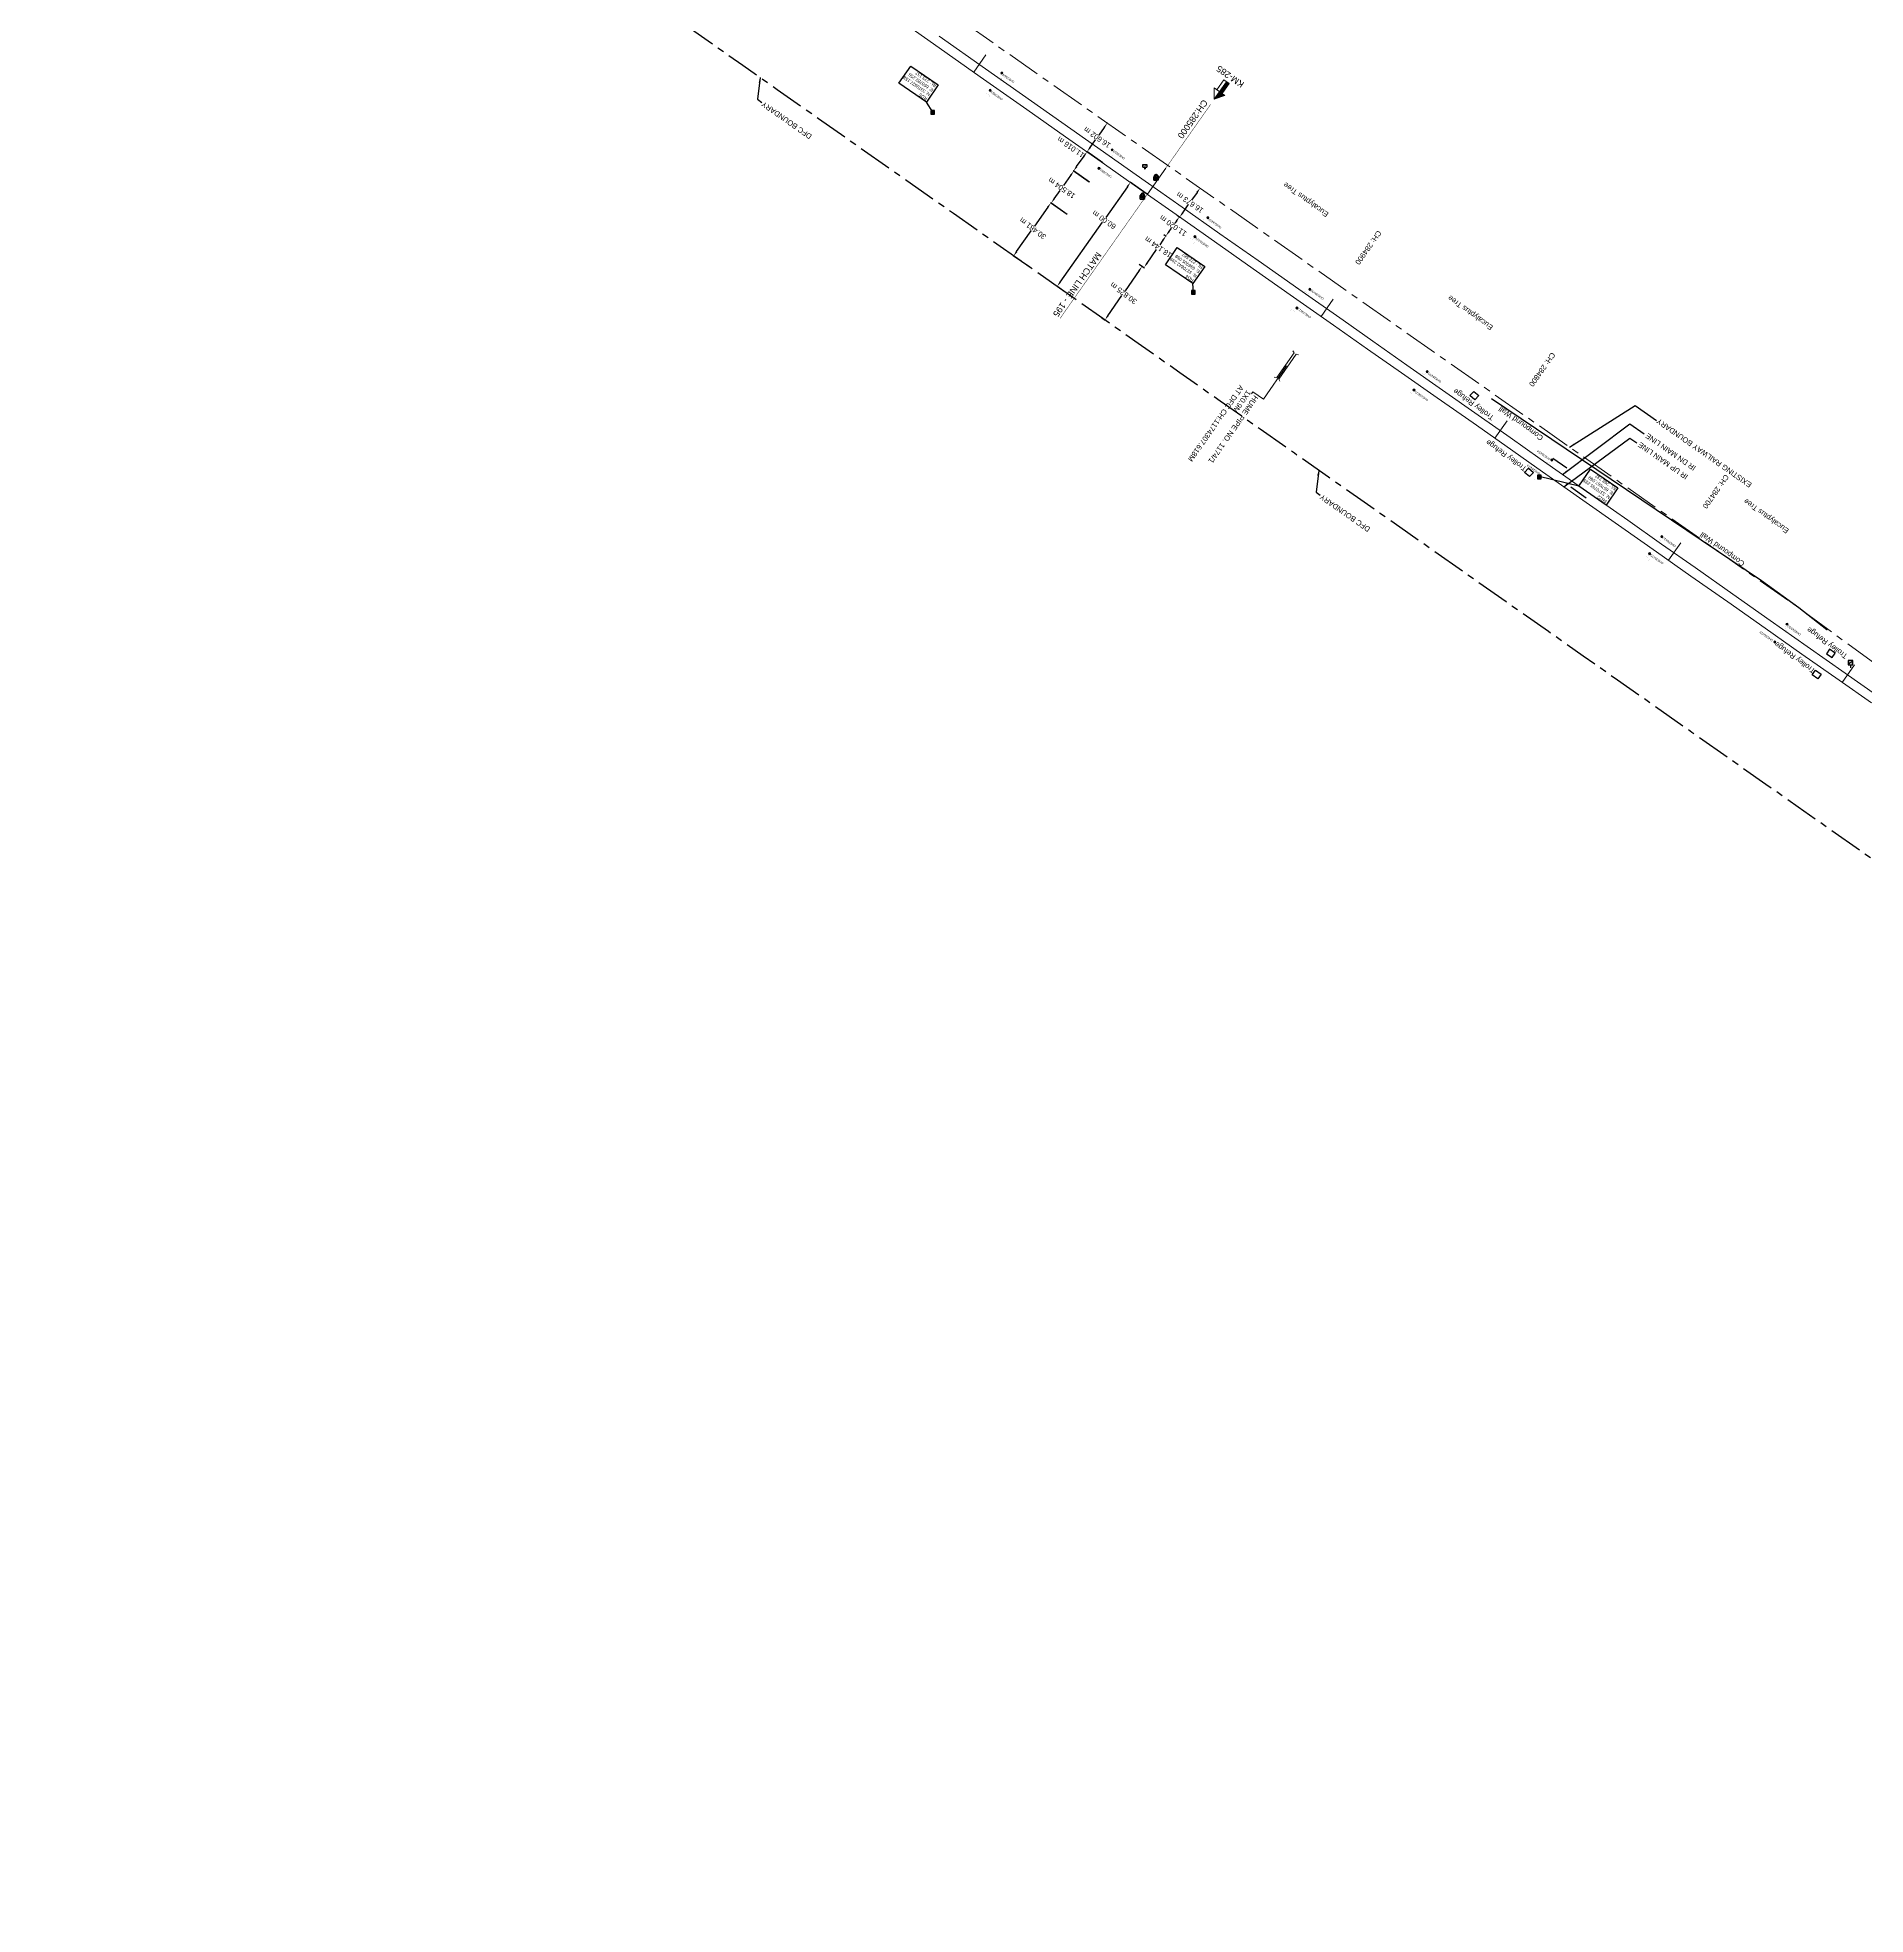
# Model space of a CAD drawing. Header units: metres. Extents: x 646303 to 662875, y 3366650 to 3378730.
# Drawn here: x 656361 to 657222, y 3370078 to 3370962 of the extents above; entities that cross this region are included whole.
import ezdxf
from ezdxf.enums import TextEntityAlignment as Align

# ---------------------------------------------------------------- set-up
doc = ezdxf.new("R2010")
doc.units = ezdxf.units.M
doc.header["$MEASUREMENT"] = 0
doc.header["$PDMODE"] = 3
doc.header["$PDSIZE"] = 0.5
doc.linetypes.add('CENTER', pattern=[50.8, 31.75, -6.35, 6.35, -6.35])
doc.linetypes.add('PHANTOM2', pattern=[1.25, 0.625, -0.125, 0.125, -0.125, 0.125, -0.125])
for name, color, linetype in [('Bench_Mark', 7, 'Continuous'), ('COMPOUND_WALL', 251, 'Continuous'), ('DFCC Boundary', 6, 'CENTER'), ('Dimension', 10, 'Continuous'), ('KILOMETER_STONE', 251, 'Continuous'), ('MATCH LINE', 7, 'Continuous'), ('NAME_BOARD', 251, 'Continuous'), ('SH.NOS', 251, 'Continuous'), ('Side Details', 251, 'Continuous'), ('Sign Board', 251, 'Continuous'), ('SIGN_BOARD', 251, 'Continuous'), ('STYLEREMARK', 251, 'Continuous'), ('TROLLEY_STAND', 7, 'Continuous')]:
    doc.layers.add(name, color=color, linetype=linetype)
for name, color, linetype, lineweight in [('BOUNDARY DIMENTION', 10, 'Continuous', 0), ('BRIDGE DETAILS PLAN', 7, 'Continuous', 0), ('Existing Chainage', 7, 'Continuous', 0), ('Existing IR Track', 143, 'Continuous', 0), ('Existing Railway Boundary', 7, 'CENTER', 0), ('flow direction', 7, 'Continuous', 0), ('KM STONE', 7, 'Continuous', 0), ('OHE MAST', 8, 'Continuous', 0), ('OHE MAST TEXT', 8, 'Continuous', 0)]:
    doc.layers.add(name, color=color, linetype=linetype, lineweight=lineweight)
doc.styles.add('CUT-FILL', font='cut-fill.shx', dxfattribs={"height": 2})
doc.styles.add('NB', font='swissbo.ttf', dxfattribs={"height": 1.5})
doc.styles.add('notes', font='romans.shx', dxfattribs={"height": 2})
doc.styles.get("Standard").update_dxf_attribs({"font": 'arial.ttf'})
doc.styles.add('Style-Arial', font='arial.ttf')
doc.dimstyles.new('DIM', dxfattribs={"dimtxt": 2.5, "dimasz": 2.5, "dimexe": 0.18, "dimexo": 0.0625, "dimgap": 0.09, "dimtad": 0, "dimtih": 1, "dimtoh": 1, "dimdec": 3, "dimzin": 0, "dimdsep": 46, "dimtxsty": 'Standard', "dimcen": 0.09, "dimadec": 0, "dimazin": 0, "dimtfac": 1, "dimtdec": 3, "dimtofl": 0, "dimtmove": 0, "dimatfit": 3, "dimfxl": 1, "dimtolj": 1, "dimtzin": 0, "dimarcsym": 0})
doc.dimstyles.new('ISO-25', dxfattribs={"dimtxt": 2.5, "dimasz": 2.5, "dimexe": 1.25, "dimexo": 0.625, "dimtad": 1, "dimtxsty": 'Standard', "dimcen": 2.5, "dimadec": 0, "dimazin": 0, "dimtfac": 1, "dimtmove": 0, "dimatfit": 3, "dimfxl": 1, "dimarcsym": 0})

# ---------------------------------------------------------------- blocks, each defined once
blk = doc.blocks.new('KMS')
blk.add_hatch(color=256).paths.add_polyline_path([(0.84, 1.71), (0.84, 0), (1.28, 0.25), (1.28, 1.71, 0.82134), (-0.65, 2.08, -0.601821)])
for points in [[(-0.84, 0), (-0.84, 1.71)], [(-0.84, 1.38), (0.84, 1.38)], [(-0.84, 0.64), (0.84, 0.64)], [(-0.84, 0), (0.84, 0)], [(0.84, 0), (0.84, 1.71)], [(0.84, 0), (1.28, 0.25)], [(1.28, 0.25), (1.28, 1.71)]]:
    blk.add_lwpolyline(points)
for centre, radius, start, end in [((0, 1.5), 0.867, 14.14625, 165.85375), ((0.28, 1.7), 1, 0.48587, 158.66614)]:
    blk.add_arc(centre, radius, start, end)
at = {"style": 'notes'}
for s, p in [('S', (-0.25, 0.09)), ('K', (-0.25, 1.58)), ('M', (-0.25, 0.81))]:
    blk.add_text(s, height=0.391, dxfattribs=at).set_placement(p)
blk = doc.blocks.new('NB')
for p, q in [((-0.98, 0.82), (-0.98, 1.98)), ((-0.98, 1.98), (0.98, 1.98)), ((-0.98, 0.82), (0.98, 0.82)), ((-0.13, 0.82), (-0.13, 0)), ((-0.13, 0), (0.13, 0)), ((0.13, 0.82), (0.13, 0)), ((0.98, 1.98), (0.98, 0.82))]:
    blk.add_line(p, q)
at = {"style": 'NB', "width": 1.025371}
blk.add_text('NB', height=0.988, dxfattribs=at).set_placement((0, 1.4), align=Align.MIDDLE)
blk = doc.blocks.new('WL')
for p, q in [((1.07, 3.42), (-1.06, 3.42)), ((-1.06, 3.42), (-1.06, 1.29)), ((-1.06, 1.29), (1.07, 1.29)), ((0, 1.29), (0, 0)), ((1.07, 1.29), (1.07, 3.42))]:
    blk.add_line(p, q)
blk.add_lwpolyline([(-1.06, 1.29), (1.07, 3.42)])
at = {"style": 'CUT-FILL'}
for s, p in [('W', (-0.84, 2.35)), ('L', (0.43, 1.56))]:
    blk.add_text(s, height=0.739, dxfattribs=at).set_placement(p)
blk = doc.blocks.new('TSB20')
at = {"layer": 'SH.NOS', "const_width": 0.0052}
blk.add_lwpolyline([(-0.02, 0.03), (0.02, 0.03), (0, 0.07)], close=True, dxfattribs=at)
at = {"layer": 'SH.NOS', "const_width": 0.00557}
blk.add_lwpolyline([(0, 0.03), (0, 0)], dxfattribs=at)
at = {"layer": 'SH.NOS', "style": 'CUT-FILL'}
blk.add_text('20', height=0.00787, dxfattribs=at).set_placement((-0.01, 0.04))
blk = doc.blocks.new('OHE MAST')
h = blk.add_hatch(color=256)
edge = h.paths.add_edge_path()
edge.add_arc((0, 0), 0.514, 0, 360)
at = {"const_width": 0.01, "flags": 128}
for points in [[(1.5, 3.5), (1.5, 2), (-1.5, 2), (-1.5, 3.5)], [(0, 2), (0, 0)]]:
    blk.add_lwpolyline(points, dxfattribs=at)
blk.add_circle((0, 0), 0.514)
blk = doc.blocks.new('KM POST PLAN')
at = {"extrusion": (0, 0, -1)}
h = blk.add_hatch(color=256, dxfattribs=at)
h.paths.add_polyline_path([(0, -20), (0, -8.5), (3, -8.5), (3, -20)])
h.paths.add_polyline_path([(0, -8.5), (0, 0), (6.3, -8.5), (3, -8.5)], flags=16)
at = {"flags": 128}
for points in [[(0, 0), (-6.3, -8.5), (6.3, -8.5)], [(0, 0), (0, -20)], [(0, 0), (6.3, -8.5)], [(3, -8.5), (3, -20), (-3, -20), (-3, -8.5)]]:
    blk.add_lwpolyline(points, dxfattribs=at)
at = {"style": 'Style-Arial'}
blk.add_attdef('KM-POST', text='', height=6, dxfattribs=at).set_placement((0, -26, -263.9), align=Align.MIDDLE_CENTER)
blk = doc.blocks.new('*D7190')
at = {"layer": 'Defpoints', "color": 0, "transparency": 16777216}
for p in [(656891.06, 3370869.62), (656880.74, 3370854.69), (656881.82, 3370853.95)]:
    blk.add_point(p, dxfattribs=at)
at = {"layer": 'Dimension', "color": 0, "lineweight": -2, "transparency": 16777216}
for p, q in [((656883.24, 3370856.01), (656887.7, 3370862.46)), ((656890.71, 3370866.82), (656889.25, 3370864.7)), ((656891.11, 3370869.58), (656892.28, 3370868.77)), ((656880.8, 3370854.66), (656881.97, 3370853.85))]:
    blk.add_line(p, q, dxfattribs=at)
at = {"layer": 'Dimension', "color": 0, "transparency": 16777216}
for points in [[(656890.37, 3370867.06), (656891.05, 3370866.58), (656892.13, 3370868.88)], [(656882.9, 3370856.24), (656883.58, 3370855.77), (656881.82, 3370853.95)]]:
    blk.add_solid(points, dxfattribs=at)
at = {"layer": 'Dimension', "color": 0, "lineweight": 0, "transparency": 16777216, "insert": (656888.47, 3370863.58), "char_height": 2.5, "attachment_point": 5, "rotation": 145}
blk.add_mtext('\\A1;18.144 m', dxfattribs=at)
blk = doc.blocks.new('*D7191')
at = {"layer": 'Defpoints', "color": 0, "transparency": 16777216}
for p in [(656848.69, 3370899.43), (656856.24, 3370894.11), (656845.59, 3370878.98)]:
    blk.add_point(p, dxfattribs=at)
at = {"layer": 'Dimension', "color": 0, "lineweight": -2, "transparency": 16777216}
for p, q in [((656847.25, 3370897.38), (656843.84, 3370892.54)), ((656856.19, 3370894.15), (656848.54, 3370899.53)), ((656839.48, 3370886.34), (656842.26, 3370890.3)), ((656845.54, 3370879.02), (656837.89, 3370884.4))]:
    blk.add_line(p, q, dxfattribs=at)
at = {"layer": 'Dimension', "color": 0, "transparency": 16777216}
for points in [[(656846.91, 3370897.62), (656847.59, 3370897.14), (656848.69, 3370899.43)], [(656839.14, 3370886.58), (656839.82, 3370886.1), (656838.04, 3370884.29)]]:
    blk.add_solid(points, dxfattribs=at)
at = {"layer": 'Dimension', "color": 0, "lineweight": 0, "transparency": 16777216, "insert": (656843.05, 3370891.42), "char_height": 2.5, "attachment_point": 5, "rotation": 145}
blk.add_mtext('\\A1;18.504 m', dxfattribs=at)
blk = doc.blocks.new('*D7192')
at = {"layer": 'Defpoints', "color": 0, "transparency": 16777216}
for p in [(656854.98, 3370908.47), (656862.43, 3370903.23), (656856.09, 3370894.22)]:
    blk.add_point(p, dxfattribs=at)
at = {"layer": 'Dimension', "color": 0, "lineweight": -2, "transparency": 16777216}
for p, q in [((656850.08, 3370901.51), (656853.54, 3370906.43)), ((656862.38, 3370903.26), (656854.83, 3370908.57)), ((656856.04, 3370894.25), (656848.49, 3370899.56))]:
    blk.add_line(p, q, dxfattribs=at)
at = {"layer": 'Dimension', "color": 0, "transparency": 16777216}
for points in [[(656853.2, 3370906.67), (656853.88, 3370906.19), (656854.98, 3370908.47)], [(656849.74, 3370901.75), (656850.42, 3370901.27), (656848.64, 3370899.46)]]:
    blk.add_solid(points, dxfattribs=at)
at = {"layer": 'Dimension', "color": 0, "lineweight": 0, "transparency": 16777216, "insert": (656847.32, 3370910.66), "char_height": 2.5, "attachment_point": 5, "rotation": 145}
blk.add_mtext('\\A1;11.016 m', dxfattribs=at)
blk = doc.blocks.new('*D7221')
at = {"layer": 'Defpoints', "color": 0, "transparency": 16777216}
for p in [(656897.38, 3370878.65), (656898.49, 3370877.87), (656891.04, 3370869.63)]:
    blk.add_point(p, dxfattribs=at)
at = {"layer": 'Dimension', "color": 0, "lineweight": -2, "transparency": 16777216}
for p, q in [((656897.43, 3370878.61), (656898.63, 3370877.76)), ((656893.58, 3370870.9), (656894.75, 3370872.55)), ((656897.05, 3370875.82), (656896.32, 3370874.79)), ((656891.09, 3370869.6), (656892.29, 3370868.75))]:
    blk.add_line(p, q, dxfattribs=at)
at = {"layer": 'Dimension', "color": 0, "transparency": 16777216}
for points in [[(656893.24, 3370871.14), (656893.92, 3370870.66), (656892.14, 3370868.85)], [(656896.71, 3370876.06), (656897.39, 3370875.58), (656898.49, 3370877.87)]]:
    blk.add_solid(points, dxfattribs=at)
at = {"layer": 'Dimension', "color": 0, "lineweight": 0, "transparency": 16777216, "insert": (656895.53, 3370873.67), "char_height": 2.5, "attachment_point": 5, "rotation": 145}
blk.add_mtext('\\A1;11.020 m', dxfattribs=at)
blk = doc.blocks.new('*D7297')
at = {"layer": 'Defpoints', "color": 0, "linetype": 'ByBlock', "ltscale": 0.5, "transparency": 16777216}
for p in [(656908.21, 3370891.41), (656908.21, 3370891.41), (656898.63, 3370877.76)]:
    blk.add_point(p, dxfattribs=at)
at = {"layer": 'Existing Railway Boundary', "color": 0, "linetype": 'ByBlock', "lineweight": -2, "ltscale": 0.5, "transparency": 16777216}
for p, q in [((656906.77, 3370889.37), (656904.2, 3370885.71)), ((656908.16, 3370891.45), (656908.06, 3370891.52)), ((656900.07, 3370879.81), (656902.63, 3370883.47)), ((656898.68, 3370877.73), (656898.78, 3370877.66))]:
    blk.add_line(p, q, dxfattribs=at)
at = {"layer": 'Existing Railway Boundary', "color": 0, "linetype": 'ByBlock', "ltscale": 0.5, "transparency": 16777216}
for points in [[(656906.43, 3370889.61), (656907.11, 3370889.13), (656908.21, 3370891.41)], [(656899.73, 3370880.05), (656900.41, 3370879.57), (656898.63, 3370877.76)]]:
    blk.add_solid(points, dxfattribs=at)
at = {"layer": 'Existing Railway Boundary', "color": 0, "linetype": 'ByBlock', "ltscale": 0.5, "transparency": 16777216, "insert": (656903.42, 3370884.59), "char_height": 2.5, "attachment_point": 5, "rotation": 145}
blk.add_mtext('\\A1;16.673 m', dxfattribs=at)
blk = doc.blocks.new('*D7298')
at = {"layer": 'Defpoints', "color": 0, "linetype": 'ByBlock', "ltscale": 0.5, "transparency": 16777216}
for p in [(656864.51, 3370922.06), (656864.51, 3370922.06), (656854.98, 3370908.47)]:
    blk.add_point(p, dxfattribs=at)
at = {"layer": 'Existing Railway Boundary', "color": 0, "linetype": 'ByBlock', "lineweight": -2, "ltscale": 0.5, "transparency": 16777216}
for p, q in [((656856.41, 3370910.52), (656858.96, 3370914.15)), ((656863.07, 3370920.02), (656860.53, 3370916.39)), ((656864.46, 3370922.1), (656864.36, 3370922.17)), ((656854.93, 3370908.51), (656854.83, 3370908.57))]:
    blk.add_line(p, q, dxfattribs=at)
at = {"layer": 'Existing Railway Boundary', "color": 0, "linetype": 'ByBlock', "ltscale": 0.5, "transparency": 16777216}
for points in [[(656862.73, 3370920.25), (656863.42, 3370919.78), (656864.51, 3370922.06)], [(656856.07, 3370910.76), (656856.75, 3370910.28), (656854.98, 3370908.47)]]:
    blk.add_solid(points, dxfattribs=at)
at = {"layer": 'Existing Railway Boundary', "color": 0, "linetype": 'ByBlock', "ltscale": 0.5, "transparency": 16777216, "insert": (656859.74, 3370915.27), "char_height": 2.5, "attachment_point": 5, "rotation": 145}
blk.add_mtext('\\A1;16.602 m', dxfattribs=at)
blk = doc.blocks.new('*D7067')
at = {"layer": 'BOUNDARY DIMENTION', "color": 0, "lineweight": -2, "transparency": 16777216}
for p, q in [((656836.44, 3370882.35), (656830.2, 3370873.47)), ((656845.54, 3370879.01), (656837.73, 3370884.5)), ((656821.8, 3370861.5), (656828.63, 3370871.23)), ((656828.03, 3370854.07), (656820.22, 3370859.55))]:
    blk.add_line(p, q, dxfattribs=at)
at = {"layer": 'BOUNDARY DIMENTION', "color": 0, "transparency": 16777216}
for points in [[(656836.1, 3370882.59), (656836.78, 3370882.11), (656837.88, 3370884.4)], [(656821.46, 3370861.73), (656822.14, 3370861.26), (656820.36, 3370859.45)]]:
    blk.add_solid(points, dxfattribs=at)
at = {"layer": 'Defpoints', "color": 0, "transparency": 16777216}
for p in [(656845.59, 3370878.98), (656820.36, 3370859.45), (656828.08, 3370854.03)]:
    blk.add_point(p, dxfattribs=at)
at = {"layer": 'BOUNDARY DIMENTION', "color": 0, "transparency": 16777216, "insert": (656829.42, 3370872.35), "char_height": 2.5, "attachment_point": 5, "rotation": 143}
blk.add_mtext('\\A1;30.481 m', dxfattribs=at)
blk = doc.blocks.new('*D7163')
at = {"layer": 'Defpoints', "color": 0, "linetype": 'Continuous', "ltscale": 0.5, "transparency": 16777216}
for p in [(656875.41, 3370894.1), (656883.4, 3370888.48), (656848.88, 3370839.4)]:
    blk.add_point(p, dxfattribs=at)
at = {"layer": 'DFCC Boundary', "color": 0, "linetype": 'Continuous', "lineweight": -2, "ltscale": 0.5, "transparency": 16777216}
for p, q in [((656873.97, 3370892.05), (656863.8, 3370877.59)), ((656883.35, 3370888.52), (656875.26, 3370894.2)), ((656842.33, 3370847.06), (656862.23, 3370875.35)), ((656848.83, 3370839.44), (656840.75, 3370845.12))]:
    blk.add_line(p, q, dxfattribs=at)
at = {"layer": 'DFCC Boundary', "color": 0, "linetype": 'Continuous', "ltscale": 0.5, "transparency": 16777216}
for points in [[(656873.63, 3370892.29), (656874.31, 3370891.81), (656875.41, 3370894.1)], [(656841.99, 3370847.3), (656842.67, 3370846.82), (656840.89, 3370845.02)]]:
    blk.add_solid(points, dxfattribs=at)
at = {"layer": 'DFCC Boundary', "color": 0, "linetype": 'Continuous', "ltscale": 0.5, "transparency": 16777216, "insert": (656863.02, 3370876.47), "char_height": 2.5, "attachment_point": 5, "rotation": 145}
blk.add_mtext('\\A1;60.00 m', dxfattribs=at)
blk = doc.blocks.new('*D6948')
at = {"layer": 'BOUNDARY DIMENTION', "color": 0, "lineweight": -2, "transparency": 16777216}
for p, q in [((656879.5, 3370852.51), (656872.94, 3370843.01)), ((656879.52, 3370855.54), (656881.07, 3370854.47)), ((656864.82, 3370831.26), (656871.38, 3370840.76)), ((656861.99, 3370830.18), (656863.55, 3370829.1))]:
    blk.add_line(p, q, dxfattribs=at)
at = {"layer": 'BOUNDARY DIMENTION', "color": 0, "transparency": 16777216}
for points in [[(656879.16, 3370852.75), (656879.84, 3370852.27), (656880.92, 3370854.57)], [(656864.48, 3370831.5), (656865.16, 3370831.03), (656863.4, 3370829.21)]]:
    blk.add_solid(points, dxfattribs=at)
at = {"layer": 'Defpoints', "color": 0, "transparency": 16777216}
for p in [(656879.46, 3370855.58), (656880.92, 3370854.57), (656861.94, 3370830.22)]:
    blk.add_point(p, dxfattribs=at)
at = {"layer": 'BOUNDARY DIMENTION', "color": 0, "transparency": 16777216, "insert": (656872.16, 3370841.89), "char_height": 2.5, "attachment_point": 5, "rotation": 143}
blk.add_mtext('\\A1;30.825 m', dxfattribs=at)
blk = doc.blocks.new('BM')
blk.add_hatch(color=256).paths.add_polyline_path([(-0.88, 0.88), (-0.88, -0.88), (0.88, -0.88), (0.88, 0.88)])
for p, q in [((0.88, 0.88), (-0.88, 0.88)), ((-0.88, 0.88), (-0.88, -0.88)), ((0.88, -0.88), (0.88, 0.88)), ((-0.88, -0.88), (0.88, -0.88))]:
    blk.add_line(p, q)

msp = doc.modelspace()

# ---------------------------------------------------------------- linework, layer by layer
at = {"layer": 'BRIDGE DETAILS PLAN', "color": 1, "linetype": 'Continuous'}
for points in [[(656943.1885, 3370802.285), (656944.3012, 3370802.0841), (656952.547, 3370813.7862), (656951.9838, 3370814.7667)], [(656945.8426, 3370800.4141), (656945.2795, 3370801.3945), (656953.5298, 3370813.0934), (656954.6425, 3370812.8925)]]:
    msp.add_lwpolyline(points, dxfattribs=at)
at = {"layer": 'BRIDGE DETAILS PLAN', "color": 10, "linetype": 'Continuous'}
msp.add_lwpolyline([(656948.9142, 3370807.5897), (656938.0878, 3370791.9206), (656933.0599, 3370795.3946), (656932.3836, 3370794.4158)], dxfattribs=at)
at = {"layer": 'COMPOUND_WALL', "linetype": 'Continuous'}
msp.add_polyline3d([(657203.5329, 3370683.236, 267.883), (657203.492, 3370683.273, 267.883), (657190.218, 3370693.611, 268.114), (657172.724, 3370706.274, 268.116), (657045.503, 3370792.13, 268.579)], dxfattribs=at)
at = {"layer": 'DFCC Boundary', "ltscale": 0.5, "flags": 128}
msp.add_lwpolyline([(662565.6431, 3366842.0459), (662548.217, 3366854.2838), (662532.9064, 3366864.9999), (662517.5595, 3366875.7415), (662503.9915, 3366885.2805), (662490.4749, 3366894.7833), (662474.3945, 3366906.0736), (662458.24, 3366917.4159), (662441.4584, 3366929.1606), (662424.5366, 3366941.0035), (662407.7649, 3366952.7786), (662401.9048, 3366956.8928), (662320.9687, 3367015.5234), (662173.0911, 3367118.297), (662018.0169, 3367217.942), (662022.9408, 3367225.2355), (661945.6773, 3367280.5926), (661744.5178, 3367412.7853), (661728.4159, 3367389.8783), (661409.5023, 3367613.7762), (661431.3001, 3367645.1669), (661427.7408, 3367647.6718), (661418.8583, 3367653.9104), (661409.9095, 3367660.1956), (661395.2505, 3367670.5394), (661384.8196, 3367677.9127), (661375.1078, 3367684.7268), (661367.5374, 3367690.0517), (661358.0886, 3367696.6907), (661348.6239, 3367703.3322), (661344.5162, 3367706.2202), (661344.9668, 3367706.8618), (661335.3627, 3367713.6144), (661327.3851, 3367719.2077), (661318.2791, 3367725.5812), (661309.8813, 3367731.4842), (661284.4315, 3367749.4044), (661267.3402, 3367761.4491), (661243.4783, 3367778.4888), (661216.7453, 3367741.0546), (661213.241, 3367743.5572), (661195.5836, 3367756.6071), (661177.9702, 3367769.626), (661156.4467, 3367785.8356), (661148.0607, 3367792.1995), (661133.6905, 3367803.0041), (661119.5191, 3367813.6733), (661105.6946, 3367823.9215), (661093.9054, 3367832.6241), (661077.5228, 3367844.5054), (661061.2799, 3367856.285), (661045.32, 3367867.5775), (661029.0726, 3367879.0734), (661013.2584, 3367890.1762), (660997.2782, 3367901.3956), (660980.9788, 3367912.8451), (660964.6327, 3367924.3276), (660947.3461, 3367936.4864), (660930.1333, 3367948.5934), (660912.5707, 3367960.9093), (660894.9306, 3367973.2796), (660877.6422, 3367985.4277), (660860.2634, 3367997.6393), (660842.9781, 3368009.8166), (660825.4983, 3368022.131), (660811.339, 3368032.2028), (660797.4119, 3368042.1094), (660782.5128, 3368052.5993), (660767.4808, 3368063.1827), (660751.0012, 3368074.7254), (660734.3125, 3368086.4147), (660719.3275, 3368096.9585), (660704.3795, 3368107.4761), (660688.7093, 3368118.477), (660672.9397, 3368129.5475), (660655.797, 3368141.5941), (660638.5652, 3368153.7032), (660622.8618, 3368164.7374), (660607.1396, 3368175.7847), (660591.9852, 3368186.3839), (660576.7315, 3368197.0526), (660560.3095, 3368208.6108), (660544.116, 3368220.0082), (660528.3397, 3368231.0748), (660512.5414, 3368242.1568), (660497.4509, 3368252.7533), (660482.4222, 3368263.3065), (660466.968, 3368274.1704), (660451.6169, 3368284.9618), (660435.5277, 3368296.2674), (660419.4587, 3368307.5588), (660403.2343, 3368318.9753), (660387.0692, 3368330.3501), (660371.9016, 3368340.9863), (660362.0092, 3368347.9233), (660341.7308, 3368362.192), (660326.8725, 3368372.6492), (660312.0627, 3368383.0453), (660297.0115, 3368393.6109), (660281.2321, 3368404.7091), (660265.4328, 3368415.8212), (660253.8818, 3368423.9326), (660242.0763, 3368432.2231), (660226.6332, 3368443.1155), (660211.0272, 3368454.1226), (660195.2302, 3368465.2236), (660179.3654, 3368476.3723), (660162.5154, 3368488.1794), (660145.4635, 3368500.1281), (660129.3603, 3368511.4565), (660113.1961, 3368522.8278), (660097.2382, 3368534.0507), (660081.2523, 3368545.2932), (660064.458, 3368557.1251), (660047.7677, 3368568.8837), (660032.4691, 3368579.6352), (660017.2758, 3368590.3126), (660000.1632, 3368602.3052), (659983.0731, 3368614.282), (659967.2319, 3368625.4031), (659951.3427, 3368636.5582), (659932.0647, 3368650.1756), (659913.1258, 3368663.5536), (659898.2493, 3368674.0163), (659881.7667, 3368685.6055), (659866.0047, 3368696.7435), (659850.3373, 3368707.8146), (659834.6333, 3368718.8575), (659818.6461, 3368730.0995), (659804.3398, 3368740.181), (659789.9481, 3368750.3227), (659772.9194, 3368762.3136), (659755.8766, 3368774.3145), (659741.0752, 3368784.7603), (659726.3396, 3368795.1596), (659712.011, 3368805.2432), (659697.6029, 3368815.3827), (659684.3535, 3368824.7302), (659671.1528, 3368834.0432), (659654.2885, 3368845.8933), (659636.8714, 3368858.1319), (659622.1467, 3368868.7872), (659608.2832, 3368878.8192), (659592.7424, 3368889.7844), (659576.9096, 3368900.9551), (659562.5868, 3368911.0537), (659553.5917, 3368917.3959), (659534.7433, 3368930.6917), (659521.2685, 3368940.2021), (659508.0292, 3368949.5538), (659494.8098, 3368958.8914), (659481.3273, 3368968.4018), (659467.9498, 3368977.8382), (659454.4923, 3368987.2582), (659440.7837, 3368996.854), (659425.5597, 3369007.614), (659410.0492, 3369018.5753), (659397.5675, 3369027.3641), (659384.5623, 3369036.5214), (659370.5054, 3369046.4276), (659356.4132, 3369056.3585), (659342.3201, 3369066.3092), (659331.8447, 3369073.7055), (659314.7098, 3369085.825), (659301.2296, 3369095.3614), (659287.1805, 3369105.2924), (659273.0852, 3369115.2561), (659259.8762, 3369124.5882), (659246.575, 3369133.9855), (659233.3676, 3369143.319), (659220.1207, 3369152.6803), (659206.3404, 3369162.3938), (659192.4106, 3369172.2127), (659178.3672, 3369182.1367), (659164.3785, 3369192.022), (659162.9385, 3369193.0388), (659183.6795, 3369222.4635), (659172.119, 3369230.6258), (659159.1298, 3369239.7969), (659148.6068, 3369247.2055), (659138.0069, 3369254.6684), (659119.1994, 3369267.9214), (659100.365, 3369281.1933), (659085.533, 3369291.6533), (659070.676, 3369302.1309), (659061.4534, 3369308.6334), (659052.1019, 3369315.2268), (659038.8969, 3369324.5617), (659025.7603, 3369333.8483), (659012.2746, 3369343.3047), (659000.2935, 3369351.7058), (658985.7542, 3369361.9126), (658972.701, 3369371.0824), (658959.9309, 3369380.1093), (658947.2513, 3369389.0721), (658932.3759, 3369399.5827), (658921.8345, 3369407.031), (658905.9406, 3369418.2511), (658894.3687, 3369426.4196), (658881.1048, 3369435.7663), (658867.8714, 3369445.0915), (658853.3089, 3369455.3761), (658838.9326, 3369465.5292), (658823.5657, 3369476.1988), (658807.8953, 3369487.0791), (658792.9935, 3369497.6726), (658789.1301, 3369500.4191), (658764.5252, 3369517.7675), (658750.6615, 3369527.5465), (658735.8772, 3369537.9899), (658721.0329, 3369548.4756), (658706.8044, 3369558.4963), (658692.4812, 3369568.5836), (658679.0099, 3369578.0951), (658665.5152, 3369587.6232), (658651.2818, 3369597.6569), (658636.9905, 3369607.7316), (658622.1701, 3369618.1873), (658607.4224, 3369628.5918), (658593.6263, 3369638.3112), (658579.8399, 3369648.0238), (658566.1309, 3369657.6871), (658552.3621, 3369667.3926), (658537.8692, 3369677.626), (658523.3279, 3369687.8934), (658509.6438, 3369697.5459), (658495.8531, 3369707.2734), (658481.9269, 3369717.1048), (658467.9459, 3369726.9748), (658454.4251, 3369736.5125), (658440.9599, 3369746.011), (658427.1565, 3369755.7285), (658413.3787, 3369765.428), (658398.646, 3369775.8103), (658383.9067, 3369786.1972), (658371.4552, 3369794.9743), (658359.0483, 3369803.72), (658345.546, 3369813.2195), (658332.0048, 3369822.7464), (658318.5168, 3369832.2514), (658305.0219, 3369841.7615), (658291.2617, 3369851.4373), (658277.4987, 3369861.115), (658264.1625, 3369870.4871), (658250.7424, 3369879.918), (658237.5823, 3369889.1736), (658224.3865, 3369898.4543), (658209.4318, 3369909.0033), (658194.5636, 3369919.4914), (658180.151, 3369929.6325), (658165.7287, 3369939.7804), (658156.9292, 3369945.9856), (658133.9487, 3369962.1448), (658109.9616, 3369979.0407), (658086.1386, 3369995.8212), (658069.4823, 3370007.553), (658052.6981, 3370019.3752), (658033.9581, 3370032.6043), (658015.0826, 3370045.9289), (657994.939, 3370060.1316), (657974.6985, 3370074.4026), (657960.2252, 3370084.5842), (657945.643, 3370094.8424), (657928.629, 3370106.7917), (657911.5911, 3370118.7415), (657890.9691, 3370133.2895), (657870.7134, 3370147.5792), (657850.3966, 3370161.8284), (657830.1146, 3370176.0529), (657812.1714, 3370188.7253), (657794.2418, 3370201.388), (657775.9501, 3370214.2546), (657757.6685, 3370227.1142), (657736.4935, 3370242.019), (657715.8063, 3370256.5806), (657697.09, 3370269.7238), (657676.8418, 3370283.9453), (657670.0518, 3370288.7482), (657661.5164, 3370294.7857), (657642.367, 3370308.2307), (657623.1765, 3370321.7045), (657605.0199, 3370334.4839), (657586.8248, 3370347.2905), (657568.2781, 3370360.3555), (657549.69, 3370373.4497), (657534.1551, 3370384.3835), (657518.595, 3370395.335), (657503.5822, 3370405.9238), (657488.6113, 3370416.483), (657477.4694, 3370424.3177), (657456.7199, 3370394.899), (657452.1854, 3370398.0875), (657436.4649, 3370409.1418), (657420.2829, 3370420.542), (657404.1975, 3370431.8742), (657387.5582, 3370443.5761), (657370.8643, 3370455.3165), (657356.3586, 3370465.5498), (657342.0257, 3370475.6612), (657334.1018, 3370481.2282), (657342.1648, 3370492.6732), (657327.3432, 3370503.0861), (657304.5869, 3370519.0736), (657286.4992, 3370531.7939), (657268.5013, 3370544.451), (657251.4778, 3370556.4153), (657234.5183, 3370568.3346), (657219.7856, 3370578.7204), (657205.1604, 3370589.0304), (657189.9505, 3370599.7163), (657174.7446, 3370610.3994), (657157.229, 3370622.7139), (657139.8436, 3370634.9368), (657122.2775, 3370647.282), (657104.8724, 3370659.514), (657088.6726, 3370670.9041), (657072.3463, 3370682.3832), (657052.4463, 3370696.3561), (657032.2468, 3370710.5392), (657017.2111, 3370721.1335), (657002.3465, 3370731.6074), (656985.5169, 3370743.3847), (656968.6279, 3370755.2036), (656952.6202, 3370766.4469), (656936.5129, 3370777.7603), (656917.7376, 3370790.961), (656898.7021, 3370804.3447), (656880.5471, 3370817.1216), (656862.3859, 3370829.9029), (656845.3825, 3370841.8619), (656828.6857, 3370853.6052), (656810.2968, 3370866.5434), (656792.0928, 3370879.3517), (656770.106, 3370894.8035), (656748.097, 3370910.271), (656728.4902, 3370924.0664), (656709.0221, 3370937.7643), (656692.8289, 3370949.1481), (656676.4723, 3370960.6469), (656657.4402, 3370974.0598), (656638.281, 3370987.5622), (656621.3401, 3370999.4861), (656604.5392, 3371011.3113), (656585.7485, 3371024.5046), (656566.9099, 3371037.7317), (656537.298, 3371058.585), (656532.701, 3371052.0376), (656368.7794, 3371159.4659), (656280.7288, 3371198.5806), (656189.7218, 3371230.5142), (656096.9021, 3371265.9123), (656004.8733, 3371310.8246), (655917.3616, 3371369.3401), (655838.0052, 3371438.656), (655768.8371, 3371518.5854), (655712.6719, 3371608.6179), (655647.9895, 3371736.3311)], dxfattribs=at)
at = {"layer": 'Existing Chainage', "color": 0, "linetype": 'Continuous', "lineweight": 13, "flags": 128}
for points in [[(656807.3493, 3370954.1873), (656801.5994, 3370946.0056)], [(656892.0258, 3370900.7489), (656883.3965, 3370888.4796)], [(656970.9392, 3370839.1256), (656965.1876, 3370830.9452)], [(657052.8074, 3370781.6834), (657047.0476, 3370773.5088)], [(657134.6068, 3370724.1783), (657128.8552, 3370715.9979)], [(657216.414, 3370666.6729), (657210.6653, 3370658.4904)]]:
    msp.add_lwpolyline(points, dxfattribs=at)
at = {"layer": 'Existing IR Track', "flags": 128}
for points in [[(656763.0167, 3370973.137), (656782.6234, 3370959.3416), (656804.6053, 3370943.8932), (656826.592, 3370928.4414), (656844.8228, 3370915.6144), (656863.2116, 3370902.6762), (656879.8997, 3370890.939), (656896.9032, 3370878.98), (656915.0788, 3370866.1885), (656933.2338, 3370853.4116), (656952.2472, 3370840.0435), (656971.0224, 3370826.8428), (656987.1061, 3370815.546), (657003.0714, 3370804.3325), (657019.918, 3370792.5432), (657036.8269, 3370780.7105), (657051.7706, 3370770.1809), (657066.7658, 3370759.615), (657086.9249, 3370745.4603), (657106.8249, 3370731.4875), (657123.1825, 3370719.9864), (657139.3823, 3370708.5963), (657156.7769, 3370696.3716), (657174.343, 3370684.0264), (657191.7374, 3370671.7972), (657209.253, 3370659.4827), (657224.4426, 3370648.811)], [(656785.2589, 3370963.047), (656807.1258, 3370947.6562), (656828.8312, 3370932.379), (656847.3255, 3370919.3521), (656865.4245, 3370906.6036), (656882.3912, 3370894.6568), (656899.7209, 3370882.4544), (656917.5481, 3370869.8767), (656935.5181, 3370857.1983), (656954.7148, 3370843.7254), (656975.5567, 3370829.0979), (656989.5749, 3370819.2346), (657005.5389, 3370808.0037), (657022.3644, 3370796.1966), (657039.2043, 3370784.3794), (657054.2147, 3370773.8242), (657068.3441, 3370763.8886), (657089.3796, 3370749.1265), (657109.642, 3370734.9078), (657125.6279, 3370723.6384), (657141.3805, 3370712.5334), (657159.2088, 3370700.0019), (657176.7225, 3370687.6914), (657194.1732, 3370675.4341), (657212.1504, 3370662.8069), (657226.8746, 3370652.4448)]]:
    msp.add_lwpolyline(points, dxfattribs=at)
at = {"layer": 'Existing Railway Boundary', "ltscale": 0.5, "flags": 128}
msp.add_lwpolyline([(655695.3663, 3371793.5754), (655711.513, 3371783.725), (655837.338, 3371666.516), (655896.664, 3371625.403), (655948.651, 3371583.092), (656061.421, 3371499.73), (656120.179, 3371458.709), (656118.6808, 3371456.563), (656134.1953, 3371445.8056), (656188.091, 3371409.1919), (656258.3483, 3371360.6965), (656306.8076, 3371328.3967), (656307.819, 3371318.333), (656341.8204, 3371294.614), (656352.8104, 3371286.9291), (656353.0349, 3371293.9581), (656399.4885, 3371257.2079), (656467.3874, 3371205.4259), (656519.3943, 3371165.6705), (656561.1332, 3371134.4643), (656696.879, 3371057.135), (656765.103, 3370991.786), (657190.218, 3370693.611), (657248.163, 3370651.07), (657303.369, 3370611.936), (657357.203, 3370574.315), (657469.447, 3370495.885), (657520.561, 3370458.991), (657571.453, 3370422.647), (657746.082, 3370302.773), (657804.987, 3370261.127), (657862.698, 3370218.121), (657973.403, 3370140.319), (658020.448, 3370106.576)], dxfattribs=at)
at = {"layer": 'MATCH LINE', "linetype": 'PHANTOM2', "ltscale": 15, "const_width": 0.2}
msp.add_lwpolyline([(656913.1925, 3370930.844), (656842.2446, 3370829.9692)], dxfattribs=at)
at = {"layer": 'STYLEREMARK'}
for p, q in [((656782.2577, 3370927.1437, 268.9741), (656779.2769, 3370931.9055)), ((656905.0587, 3370842.2847, 268.9741), (656904.8419, 3370846.3706, 397.8593)), ((657067.9752, 3370755.5776), (657086.6687, 3370751.0289))]:
    msp.add_line(p, q, dxfattribs=at)
at = {"layer": 'STYLEREMARK', "linetype": 'Continuous'}
for points in [[(656766.355, 3370940.8015), (656771.9121, 3370948.8735), (656784.834, 3370939.9776), (656779.2769, 3370931.9055)], [(657086.5889, 3370750.913), (657092.146, 3370758.9851), (657105.0679, 3370750.0892), (657099.5108, 3370742.0171)]]:
    msp.add_lwpolyline(points, close=True, dxfattribs=at)
at = {"layer": 'STYLEREMARK', "linetype": 'Continuous', "elevation": 397.8593}
msp.add_lwpolyline([(656891.92, 3370855.2665), (656897.4771, 3370863.3386), (656910.399, 3370854.4426), (656904.8419, 3370846.3706)], close=True, dxfattribs=at)
at = {"layer": 'TROLLEY_STAND', "linetype": 'Continuous'}
for points in [[(657037.678, 3370791.612, 269.581), (657035.23, 3370793.591, 269.541), (657037.088, 3370795.599, 269.556), (657039.5362, 3370793.6198, 269.556)], [(657063.442, 3370755.428, 269.497), (657060.994, 3370757.407, 269.457), (657062.852, 3370759.415, 269.472), (657065.3002, 3370757.4358, 269.472)], [(657204.768, 3370674.126, 269.663), (657203.284, 3370672.008, 269.615), (657205.964, 3370670.143, 269.65), (657207.4483, 3370672.2614, 269.65)], [(657200.758, 3370662.323, 269.636), (657199.229, 3370660.224, 269.538), (657196.612, 3370662.111, 269.561), (657198.1421, 3370664.2115, 269.561)]]:
    msp.add_polyline3d(points, close=True, dxfattribs=at)

# ---------------------------------------------------------------- block references
at = {"layer": 'Bench_Mark'}
for p in [(656782.2577, 3370927.1437, 268.9741), (656905.0587, 3370842.2847, 268.9741), (657067.9687, 3370755.2707, 268.9741)]:
    msp.add_blockref('BM', p, dxfattribs=at)
at = {"layer": 'KILOMETER_STONE', "linetype": 'Continuous'}
for p in [(656887.285, 3370895.049, 269.995), (656880.892, 3370886.243, 269.845)]:
    msp.add_blockref('KMS', p, dxfattribs=at)
at = {"layer": 'KM STONE'}
ref = msp.add_blockref('KM POST PLAN', (656914.9166, 3370933.2991), dxfattribs=dict(at, xscale=0.4999999999999998, yscale=0.4999999999999998, zscale=0.4999999999999998, rotation=144.920621047519))
ref.add_attrib('KM-POST', 'KM-285', dxfattribs={"layer": '0', "height": 3, "rotation": 144.9206211, "style": 'Style-Arial'}).set_placement((656922.3879, 3370943.9377), align=Align.MIDDLE_CENTER)
at = {"layer": 'NAME_BOARD', "linetype": 'Continuous'}
msp.add_blockref('NB', (656882.171, 3370900.493, 269.803), dxfattribs=at)
at = {"layer": 'OHE MAST', "color": 2, "rotation": 143.3908318566117}
for p in [(656814.812, 3370945.577), (656809.316, 3370937.457), (656866.791, 3370909.405), (656860.592, 3370900.688), (656911.872, 3370877.408), (656905.775, 3370868.477), (656959.888, 3370843.653), (656953.822, 3370834.895), (657015.187, 3370804.882), (657009.008, 3370796.202), (657073.916, 3370763.218), (657068.475, 3370755.456), (657125.742, 3370727.189), (657119.944, 3370719.093), (657184.698, 3370685.934), (657178.922, 3370677.54)]:
    msp.add_blockref('OHE MAST', p, dxfattribs=at)
at = {"layer": 'Sign Board', "linetype": 'Continuous'}
msp.add_blockref('WL', (657214.618, 3370665.409, 269.197), dxfattribs=at)
at = {"layer": 'SIGN_BOARD', "linetype": 'Continuous'}
msp.add_blockref('TSB20', (657102.128, 3370743.529, 269.352), dxfattribs=at)

# ---------------------------------------------------------------- texts
at = {"layer": 'BRIDGE DETAILS PLAN', "color": 10, "linetype": 'Continuous', "insert": (656935.7828, 3370792.5736), "char_height": 2.5, "width": 47.344184, "attachment_point": 1, "rotation": 235}
msp.add_mtext('\\A1;HUME PIPE NO. 1174/1\\P1X0.9M\\PAT DFC CH:1174307.618M', dxfattribs=at)
at = {"layer": 'DFCC Boundary', "linetype": 'Continuous', "ltscale": 5}
for p in [(656725.6136, 3370916.3212), (656988.6357, 3370731.2361)]:
    msp.add_text('DFC BOUNDARY', height=2.5, rotation=145, dxfattribs=at).set_placement(p)
at = {"layer": 'Existing Chainage', "color": 0, "linetype": 'Continuous', "lineweight": 0, "attachment_point": 6, "line_spacing_factor": 0.6, "style": 'Style-Arial'}
for s, insert, char_height, rotation in [('CH:285000', (656898.6399, 3370915.211), 3, 234.8802821), ('CH: 284900', (656982.1015, 3370855.7261), 2.5, 234.8893444), ('CH: 284800', (657063.9866, 3370798.2725), 2.5, 234.8311556), ('CH: 284700', (657145.7693, 3370740.7787), 2.5, 234.888863)]:
    msp.add_mtext(s, dxfattribs=dict(at, insert=insert, char_height=char_height, rotation=rotation))
at = {"layer": 'Existing IR Track', "color": 7, "lineweight": 0}
for s, p in [('IR DN MAIN LINE', (657118.4155, 3370775.0984)), ('IR UP MAIN LINE', (657114.906, 3370770.881))]:
    msp.add_text(s, height=2.5, rotation=145, dxfattribs=at).set_placement(p, align=Align.MIDDLE_RIGHT)
at = {"layer": 'Existing Railway Boundary', "linetype": 'Continuous', "ltscale": 5}
msp.add_text('EXISTING RAILWAY BOUNDARY', height=2.5, rotation=145, dxfattribs=at).set_placement((657168.3809, 3370752.1385))
at = {"layer": 'MATCH LINE', "linetype": 'Continuous'}
msp.add_text('MATCH LINE - 195', height=3, rotation=234.6931368, dxfattribs=at).set_placement((656859.5689, 3370861.5435))
at = {"layer": 'OHE MAST TEXT'}
for s, p in [('OHE285/4', (656817.9156, 3370943.0578)), ('OHE285/3', (656812.4196, 3370934.9378)), ('OHE285/2', (656869.9759, 3370907.0779)), ('OHE285/1', (656863.7769, 3370898.3609)), ('OHE284/30', (656915.1235, 3370874.7281)), ('OHE284/29', (656909.0265, 3370865.7971)), ('OHE284/28', (656963.3572, 3370841.2026)), ('OHE284/27', (656957.2912, 3370832.4446)), ('OHE284/26', (657018.708, 3370802.0319)), ('OHE284/25', (657012.529, 3370793.3519)), ('OHE284/24', (657070.094, 3370765.4828)), ('OHE284/23', (657065.3191, 3370758.6607)), ('OHE284/22', (657129.1522, 3370724.5836)), ('OHE284/21', (657123.3542, 3370716.4876)), ('OHE284/20', (657188.034, 3370682.9787)), ('OHE284/19', (657174.9447, 3370680.166))]:
    msp.add_text(s, height=1, rotation=145, dxfattribs=at).set_placement(p, align=Align.MIDDLE_CENTER)
at = {"layer": 'Side Details'}
for s, p in [('Eucalyptus Tree', (656969.008, 3370879.5476)), ('Eucalyptus Tree', (657046.4624, 3370826.2585)), ('Trolley Refuge', (657046.9474, 3370783.7717)), ('Compound Wall', (657070.1366, 3370774.2034)), ('Trolley Refuge', (657062.3591, 3370759.7123)), ('Eucalyptus Tree', (657185.8304, 3370730.4866)), ('Compound Wall', (657165.0055, 3370714.9472)), ('Trolley Refuge', (657213.4998, 3370671.3695)), ('Trolley Refuge', (657198.3067, 3370664.5173))]:
    msp.add_text(s, height=2.5, rotation=144.1003129, dxfattribs=at).set_placement(p)
at = {"layer": 'STYLEREMARK', "linetype": 'Continuous', "char_height": 1.5, "width": 25.715213, "attachment_point": 2, "rotation": 145.4550059}
for s, insert in [('\\pxql;RD5\\PN: 3370927.158\\PE: 656782.258\\PRL: 273.157', (656768.4466, 3370939.8752, -397.8593)), ('\\pxql;RD4\\PN: 3370842.299\\PE: 656905.059\\PRL: 272.567', (656894.0116, 3370854.3403)), ('\\pxql;SB22\\PN: 3370755.285\\PE: 657067.969\\PRL: 268.737', (657088.6806, 3370749.9868, -397.8593))]:
    msp.add_mtext(s, dxfattribs=dict(at, insert=insert))

# ---------------------------------------------------------------- dimensions: what is measured, and where the dimension line sits
at = {"layer": 'BOUNDARY DIMENTION'}
dim = msp.add_linear_dim(base=(656820.3637, 3370859.4491), p1=(656845.5936, 3370878.9782), p2=(656828.0786, 3370854.0323), angle=234.926706, dimstyle='DIM', override={"dimpost": ' m'}, dxfattribs=at)
dim.commit()
dim.dimension.update_dxf_attribs({"geometry": '*D7067', "text_midpoint": (656829.4189, 3370872.346), "dimtype": 129, "text_rotation": 143})
dim = msp.add_aligned_dim(p1=(656861.9418, 3370830.2152), p2=(656879.4643, 3370855.5755), distance=-1.7732, dimstyle='DIM', override={"dimpost": ' m'}, dxfattribs=at)
dim.commit()
dim.dimension.update_dxf_attribs({"geometry": '*D6948', "text_midpoint": (656872.1619, 3370841.8874), "text_rotation": 143})
at = {"layer": 'DFCC Boundary', "linetype": 'Continuous', "ltscale": 0.5}
dim = msp.add_linear_dim(base=(656875.412, 3370894.0953), p1=(656848.8793, 3370839.4025), p2=(656883.3965, 3370888.4796), angle=54.8802459, dimstyle='DIM', override={"dimdec": 2, "dimpost": ' m', "dimtmove": 2}, dxfattribs=at)
dim.commit()
dim.dimension.update_dxf_attribs({"geometry": '*D7163', "text_midpoint": (656863.0165, 3370876.4712), "dimtype": 129, "text_rotation": 145})
at = {"layer": 'Dimension', "color": 10, "lineweight": 0}
for base, p1, p2, angle, override, picture, middle in [((656854.9764, 3370908.4704), (656856.0896, 3370894.2179), (656862.4285, 3370903.2272), 54.8701099, {"dimpost": ' m', "dimtmove": 2}, '*D7192', (656847.3177, 3370910.6614)), ((656848.6851, 3370899.4269), (656845.5906, 3370878.9803), (656856.237, 3370894.1142), 54.8741992, {"dimpost": ' m'}, '*D7191', (656843.0507, 3370891.4176)), ((656898.4853, 3370877.8669), (656891.0376, 3370869.6325), (656897.3782, 3370878.6457), 54.8748129, {"dimpost": ' m'}, '*D7221', (656895.5334, 3370873.6706)), ((656881.8192, 3370853.9485), (656891.0583, 3370869.618), (656880.7446, 3370854.6909), 235.3577942, {"dimpost": ' m'}, '*D7190', (656888.4735, 3370863.5793))]:
    dim = msp.add_linear_dim(base=base, p1=p1, p2=p2, angle=angle, dimstyle='DIM', override=override, dxfattribs=at)
    dim.commit()
    dim.dimension.update_dxf_attribs({"geometry": picture, "text_midpoint": middle, "dimtype": 129, "text_rotation": 145})
at = {"layer": 'Existing Railway Boundary', "linetype": 'ByBlock', "ltscale": 0.5}
for p1, p2, picture, middle in [((656854.9764, 3370908.4704), (656864.5097, 3370922.0623), '*D7298', (656859.743, 3370915.2663)), ((656898.6326, 3370877.7633), (656908.2067, 3370891.4133), '*D7297', (656903.4196, 3370884.5883))]:
    dim = msp.add_aligned_dim(p1=p1, p2=p2, distance=0, dimstyle='DIM', override={"dimpost": ' m'}, dxfattribs=at)
    dim.commit()
    dim.dimension.update_dxf_attribs({"geometry": picture, "text_midpoint": middle, "text_rotation": 145})

# ---------------------------------------------------------------- leaders
at = {"layer": 'DFCC Boundary', "linetype": 'Continuous', "lineweight": 0, "ltscale": 5}
for points in [[(656700.9255, 3370943.4562), (656699.8076, 3370933.2639), (656701.7573, 3370931.7979)], [(656964.0995, 3370758.3842), (656962.8297, 3370748.1788), (656964.7793, 3370746.7129)]]:
    msp.add_leader(points, dimstyle='ISO-25', override={"dimtxt": 0.5, "dimtad": 0}, dxfattribs=at)
at = {"layer": 'Existing IR Track', "color": 7, "lineweight": 0}
for points in [[(657078.9614, 3370756.4376), (657110.6889, 3370780.3087), (657117.3905, 3370775.6742)], [(657079.4857, 3370750.6837), (657110.6029, 3370773.5655), (657113.9456, 3370771.3289)]]:
    msp.add_leader(points, dimstyle='ISO-25', override={"dimtxt": 0.5, "dimtad": 0}, dxfattribs=at)
at = {"layer": 'Existing Railway Boundary', "linetype": 'Continuous', "ltscale": 5}
msp.add_leader([(657082.2825, 3370769.3168), (657113.1872, 3370789.0203), (657123.1416, 3370781.877)], dimstyle='ISO-25', override={"dimtxt": 0.5, "dimtad": 0}, dxfattribs=at)
at = {"layer": 'flow direction', "lineweight": 0}
for points in [[(657080.9604, 3370759.3808), (657074.3439, 3370764.0296)], [(657082.7926, 3370750.6027), (657090.084, 3370745.4795)]]:
    msp.add_leader(points, dimstyle='ISO-25', override={"dimtxt": 0.5, "dimasz": 2, "dimtad": 0}, dxfattribs=at)

doc.saveas('drawing.dxf')
